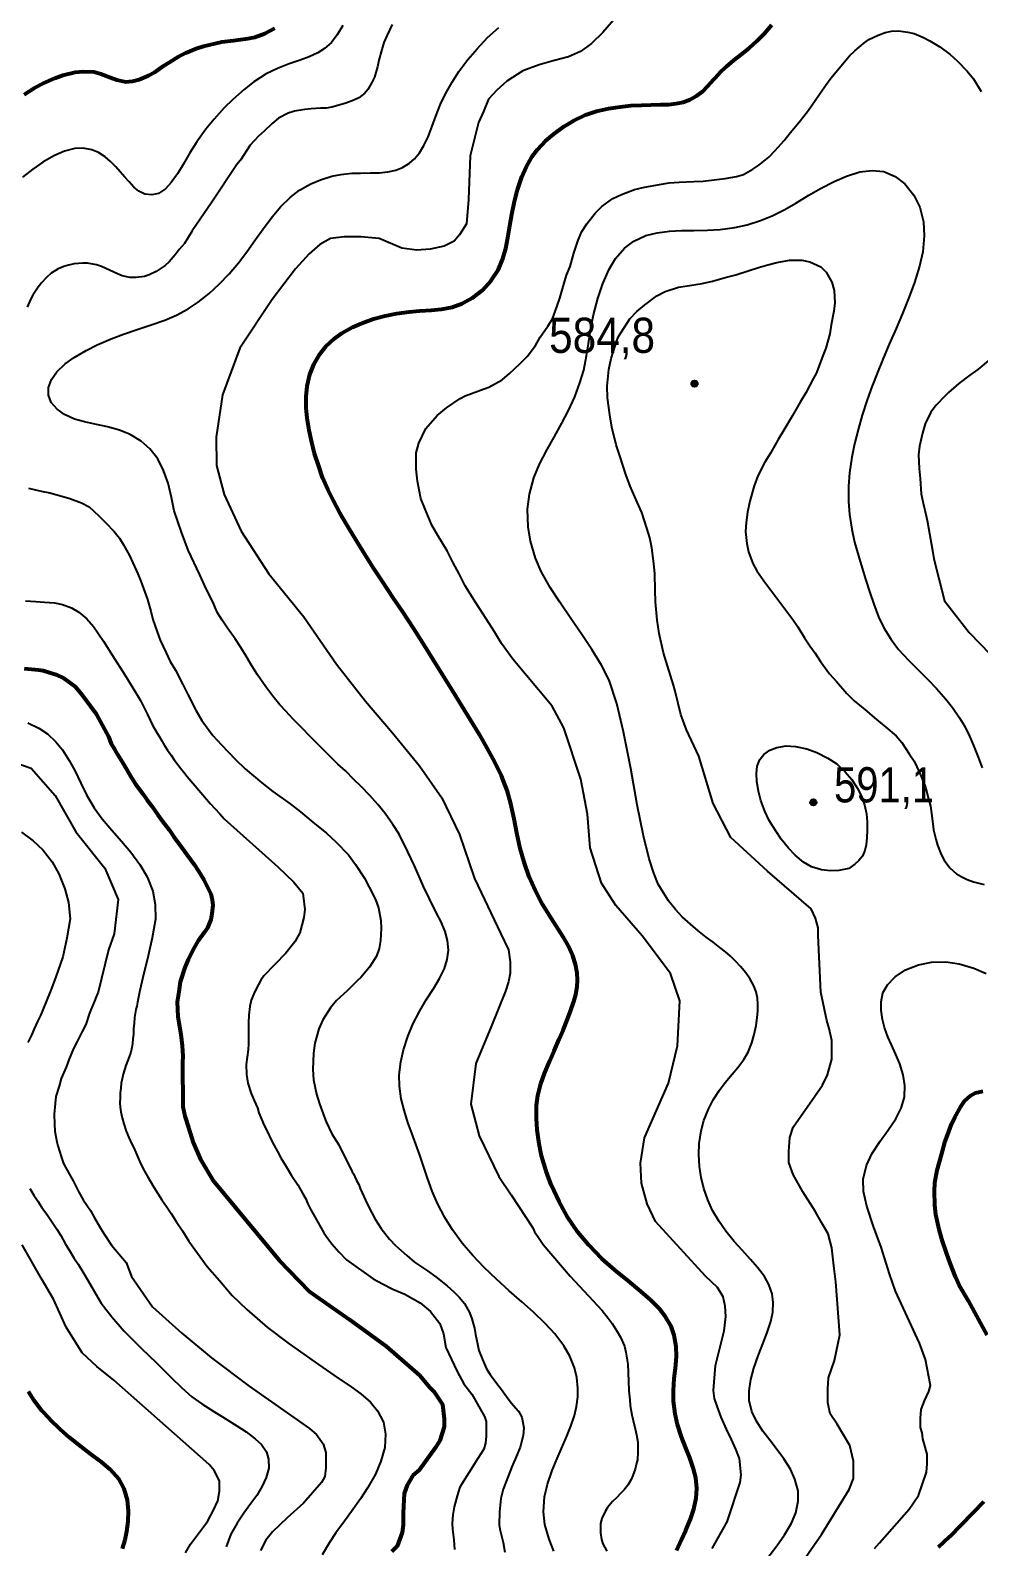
# Model space of a CAD drawing. Header units: metres. Extents: x 552626 to 559174, y 1843804 to 1852371.
# Drawn here: x 556583 to 557042, y 1846438 to 1847171 of the extents above; entities that cross this region are included whole.
import ezdxf

# ---------------------------------------------------------------- set-up
doc = ezdxf.new("R2010")
doc.units = ezdxf.units.M
doc.header["$LTSCALE"] = 6.8
for name, color, linetype, lineweight in [('1', 7, 'Continuous', 25), ('2', 7, 'Continuous', 53), ('5', 7, 'Continuous', 25)]:
    doc.layers.add(name, color=color, linetype=linetype, lineweight=lineweight)

msp = doc.modelspace()

# ---------------------------------------------------------------- hatches: boundary and pattern name
at = {"layer": '5'}
for points in [[(556905.7, 1847000.28, 1), (556902.7, 1847000.28, 1)], [(556963.13, 1846797.91, 1), (556960.13, 1846797.91, 1)]]:
    msp.add_hatch(color=256, dxfattribs=at).paths.add_polyline_path(points)

# ---------------------------------------------------------------- linework, layer by layer
at = {"layer": '1'}
for points in [[(556867.14, 1847178.28), (556859.83, 1847169.97), (556854.46, 1847164.58), (556849.09, 1847160.67), (556843.24, 1847158.22), (556835.92, 1847156.26), (556829.09, 1847154.31), (556821.28, 1847151.37), (556813.47, 1847146.48), (556808.59, 1847142.07), (556804.69, 1847137.67), (556802.25, 1847131.8), (556799.81, 1847126.42), (556795.86, 1847110.27), (556794.95, 1847089.23), (556793.97, 1847077.49), (556790.55, 1847072.11)], [(556758.09, 1847173.78), (556755.49, 1847168.35), (556754.06, 1847165.06), (556753.11, 1847161.72), (556751.71, 1847156.53), (556750.93, 1847153.41), (556749.51, 1847148.41), (556748.29, 1847145.8), (556746.3, 1847142.44), (556744.89, 1847140.67), (556741.92, 1847138.43), (556739.6, 1847137.21), (556735.69, 1847135.72), (556733.02, 1847134.94), (556728.97, 1847133.91), (556726.18, 1847133.4), (556723.53, 1847133.29), (556719.02, 1847132.96), (556715.81, 1847132.78), (556710.88, 1847131.93), (556707.86, 1847130.92), (556703.2, 1847128.49), (556700.17, 1847125.96), (556696.15, 1847122.18), (556693.47, 1847119.88), (556689.5, 1847115.54), (556684.8, 1847108.16), (556682.97, 1847106.17), (556682.97, 1847106.17), (556670.95, 1847087.88), (556661.5, 1847074.12), (556661.23, 1847073.74)], [(556734.19, 1847173.35), (556731.55, 1847168.81), (556728.77, 1847165.06), (556725.43, 1847162.18), (556722.21, 1847160.17), (556718.04, 1847158.23)], [(556769.61, 1846958.96), (556769.67, 1846966.75), (556770.93, 1846971.55), (556774.4, 1846978.5), (556779.84, 1846984.91), (556784.27, 1846988.55), (556790.96, 1846993.11), (556793.29, 1846994.33), (556802.59, 1846997.67), (556804.86, 1846998.6), (556811.2, 1847002.07), (556814.83, 1847005.15), (556819.98, 1847009.91), (556823.39, 1847013.34), (556827.33, 1847018.73), (556829.63, 1847022.7), (556833.38, 1847028.06), (556835.54, 1847031.63), (556837.73, 1847037.39), (556839.04, 1847041.62), (556840.34, 1847046.04), (556842.34, 1847052.63), (556844.04, 1847056.91), (556845.87, 1847063.29), (556847.99, 1847069.61), (556849.71, 1847073.69), (556852.13, 1847077.39), (556856.18, 1847082.69), (556859.34, 1847085.81), (556864.78, 1847089.66), (556868.92, 1847091.65), (556875.2, 1847093.99), (556880.01, 1847095.11), (556887.26, 1847096.5), (556892, 1847097.33), (556896.81, 1847097.6), (556903.9, 1847097.93), (556908.44, 1847098.07), (556915, 1847098.82), (556919.01, 1847099.38), (556924.51, 1847100.29), (556927.9, 1847101.35), (556932.46, 1847103.86), (556935.26, 1847105.89), (556940.04, 1847109.76), (556943.03, 1847112.67), (556947.58, 1847117.74), (556950.48, 1847121.4), (556954.55, 1847126.51), (556957.06, 1847129.46), (556959.28, 1847132.47), (556962.55, 1847137.02), (556964.56, 1847140.19), (556968.01, 1847144.95), (556970.14, 1847147.86), (556973.48, 1847151.85), (556975.72, 1847154.67), (556979.17, 1847158.57), (556981.64, 1847161.04), (556985.79, 1847164.55), (556988.52, 1847166.48), (556993.01, 1847168.7), (556996.3, 1847169.84), (556999.44, 1847170.58), (557002.75, 1847170.67)], [(556794.65, 1847156.85), (556799.14, 1847162.1), (556804.21, 1847167.52), (556809.57, 1847172.41)], [(557002.75, 1847170.67), (557007.27, 1847170.14), (557010.4, 1847169.36), (557014.89, 1847167.5), (557017.91, 1847165.95), (557022.71, 1847162.99), (557027.79, 1847159.29), (557031.09, 1847156.16), (557036.02, 1847151.22), (557039.01, 1847147.48), (557042.66, 1847141.34)], [(556718.04, 1847158.23), (556713.59, 1847156.6), (556708.37, 1847154.79), (556702.7, 1847152.54), (556697.23, 1847149.87), (556691.29, 1847146.11), (556686.49, 1847142.43), (556681.05, 1847137.61), (556676.87, 1847133.47), (556671.99, 1847128.04), (556668.07, 1847123.18), (556663.74, 1847117.08), (556660.37, 1847111.81), (556657.05, 1847106.13), (556654.4, 1847101.68), (556651.36, 1847097.39), (556648.57, 1847094.45), (556645.12, 1847092.19), (556641.92, 1847091.48), (556638.56, 1847091.79), (556635.7, 1847093.3), (556633.19, 1847095.26), (556630.91, 1847097.7), (556628.93, 1847100.03), (556626.67, 1847102.65), (556624.58, 1847105.02), (556621.94, 1847107.63), (556619.45, 1847109.78), (556616.14, 1847111.9), (556612.98, 1847113.28), (556608.79, 1847114.05), (556604.79, 1847113.91), (556599.69, 1847112.63), (556594.64, 1847110.34), (556589.21, 1847107.22), (556584.37, 1847103.88), (556579.51, 1847100.05)], [(556651.51, 1846945.17), (556649.85, 1846952.19), (556647.62, 1846958.34), (556644.84, 1846963.92), (556640.97, 1846968.76), (556636.75, 1846972.45), (556631.43, 1846975.69), (556626.34, 1846977.75), (556620.45, 1846979.45), (556615.18, 1846980.57), (556609.44, 1846981.81), (556604.6, 1846983.15), (556599.79, 1846985.36), (556596.2, 1846987.9), (556593.35, 1846991.21), (556592.04, 1846994.67), (556591.93, 1846998.36), (556593.48, 1847002.27), (556596.02, 1847005.89), (556600.07, 1847009.77), (556604.44, 1847012.95), (556610.13, 1847016.32), (556615.56, 1847019.01), (556622.21, 1847021.88), (556628.27, 1847024.12), (556635.4, 1847026.55), (556641.66, 1847028.61), (556648.3, 1847030.97), (556653.87, 1847033.33), (556659.49, 1847036.33), (556664.4, 1847039.58), (556669.58, 1847043.75), (556674.46, 1847048.27), (556679.3, 1847053.29), (556683.82, 1847058.69), (556687.84, 1847063.9), (556692.08, 1847069.84), (556695.8, 1847075.06), (556700.2, 1847080.95), (556704.19, 1847085.65), (556708.96, 1847090.37), (556713.38, 1847093.73), (556718.79, 1847096.81), (556723.42, 1847098.78), (556728.92, 1847100.46), (556733.3, 1847101.32), (556738.56, 1847101.91), (556742.82, 1847102.01), (556747.65, 1847102.06), (556751.82, 1847102.16), (556755.93, 1847102.52), (556759.78, 1847103.43), (556763.16, 1847104.72), (556766.41, 1847106.71), (556768.92, 1847108.89), (556771.37, 1847111.77), (556773.45, 1847115.31), (556775.43, 1847119.44), (556777.43, 1847124.61), (556779.26, 1847129.54), (556781.52, 1847135.29), (556783.79, 1847140.21), (556787.01, 1847145.98), (556790.33, 1847151.02), (556794.65, 1847156.85)], [(556832.94, 1846968.44), (556836.37, 1846974.44), (556840.14, 1846981.1), (556843.34, 1846987.24), (556846.43, 1846993.81), (556848.83, 1847000.62), (556850.65, 1847006.73), (556851.95, 1847013.73), (556852.89, 1847019.52), (556854.08, 1847026.98), (556855.42, 1847033.5), (556857.44, 1847041.4), (556859.66, 1847048.13), (556862.73, 1847055.17), (556865.99, 1847060.67), (556870.38, 1847065.73), (556874.91, 1847069.15), (556880.62, 1847071.76), (556886.08, 1847073.16), (556892.09, 1847073.92), (556897.94, 1847074.18), (556903.89, 1847074.23), (556910.47, 1847074.37), (556916.63, 1847074.73), (556923.62, 1847075.62), (556929.57, 1847076.93), (556936.11, 1847079.01), (556941.66, 1847081.32), (556947.83, 1847084.43), (556953.22, 1847087.47), (556959.44, 1847091.25), (556965.03, 1847094.5), (556971.64, 1847098), (556977.59, 1847100.48), (556984.09, 1847102.56), (556989.98, 1847103.21), (556995.73, 1847102.79), (557001.22, 1847100.42), (557005.89, 1847096.82), (557010.25, 1847091.34), (557013.05, 1847085.54), (557014.9, 1847078.36), (557015.25, 1847071.69), (557014.5, 1847063.91), (557012.97, 1847057.03), (557010.54, 1847049.11), (557008, 1847042.13), (557004.68, 1847034.09), (557001.6, 1847026.96), (556998.28, 1847019.39), (556995.34, 1847012.44), (556992.6, 1847005.7), (556989.94, 1846998.75), (556987.65, 1846992.37), (556985.26, 1846985.06), (556983.39, 1846978.63), (556981.51, 1846971.2), (556980.22, 1846964.68), (556979.1, 1846957.19), (556978.61, 1846950.65), (556978.55, 1846943.32), (556979.05, 1846936.98), (556980.17, 1846929.91), (556981.59, 1846923.69), (556983.4, 1846917.12)], [(556661.23, 1847073.74), (556657.66, 1847067.96), (556655.15, 1847065.01), (556653.15, 1847062.51), (556650.31, 1847059.14), (556648.42, 1847057.41), (556644.02, 1847054.44), (556640.69, 1847052.82), (556638.32, 1847051.98), (556634.39, 1847051.53), (556631.35, 1847051.56), (556627.55, 1847052.36), (556625.37, 1847053.25), (556621.55, 1847055.09), (556617.65, 1847056.83), (556615.19, 1847057.59), (556610.92, 1847058.43), (556608.54, 1847058.44), (556604.4, 1847058.16), (556601.72, 1847057.57), (556599.43, 1847056.83), (556596.7, 1847055.76), (556593.26, 1847053.56), (556591.2, 1847051.62), (556588.4, 1847048.74), (556586.76, 1847046.46), (556584.5, 1847042.98), (556583.32, 1847040.85), (556581.75, 1847037.16)], [(556790.55, 1847072.11), (556788.11, 1847069.17), (556783.23, 1847066.72), (556776.4, 1847065.26), (556770.06, 1847064.77), (556762.74, 1847065.74), (556751.8, 1847070.37), (556742.99, 1847071.11), (556734.91, 1847071.11), (556728.31, 1847070.37), (556723.17, 1847067.43), (556718.03, 1847063.01), (556711.42, 1847055.65), (556700.1, 1847040.9), (556684.44, 1847017.34), (556676.09, 1846994.83), (556672.96, 1846974.41), (556673.25, 1846960.69), (556676.92, 1846946.7), (556685.07, 1846928.89), (556698.52, 1846908.27), (556715.45, 1846887.6), (556731.21, 1846864.72), (556745.15, 1846846.85), (556758.2, 1846831.54), (556771.24, 1846815.62), (556782.07, 1846800.09), (556790.55, 1846782.32), (556797.81, 1846761.19), (556810.61, 1846734.46), (556814.24, 1846726.73), (556815.15, 1846720.82), (556815.15, 1846715.37), (556814.24, 1846711.28), (556812.88, 1846706.73), (556806.08, 1846689.94), (556798.51, 1846671.74), (556796.03, 1846652.16), (556800.08, 1846636.74), (556809.61, 1846617.22), (556815.56, 1846608.35), (556826, 1846592.36), (556826.9, 1846590.48), (556828.43, 1846588.11), (556831.09, 1846584.35), (556844.15, 1846568.98), (556859.59, 1846552.4), (556862.43, 1846548.68), (556864.36, 1846546.16), (556866.85, 1846542.2), (556868.43, 1846539.45), (556870.3, 1846535.13), (556870.94, 1846532.27), (556871.96, 1846526.41), (556872.33, 1846518.19), (556872.43, 1846513.55), (556872.89, 1846509.15), (556873.14, 1846506.42), (556873.97, 1846502.06), (556874.51, 1846499.28), (556875.58, 1846495.24), (556876.14, 1846492.27), (556876.78, 1846488.74), (556876.87, 1846486.47), (556876.88, 1846484.1)], [(556919.63, 1847051.7), (556924.15, 1847052.88), (556930.56, 1847054.94), (556935.05, 1847056.31), (556939.65, 1847057.6), (556944.06, 1847058.86), (556950.12, 1847059.84), (556956, 1847059.94), (556959.89, 1847059.06), (556965.3, 1847056.64), (556967.76, 1847054.17), (556970.51, 1847049.26), (556971.63, 1847045.31), (556971.94, 1847039.27), (556971.45, 1847035.22), (556970.31, 1847028.64), (556969.57, 1847024.28), (556967.61, 1847017.32), (556966.75, 1847014.94), (556962.92, 1847005.2), (556961.77, 1847002.88), (556958.02, 1846995.81), (556955.3, 1846991.32), (556951.33, 1846984.6), (556947.37, 1846977.69), (556944.66, 1846973.2), (556940.95, 1846966.61), (556938.21, 1846962.31), (556934.8, 1846955.65), (556932.98, 1846950.79), (556930.88, 1846943.43), (556929.88, 1846938.1), (556929.21, 1846933.18), (556928.76, 1846928.76), (556929.43, 1846922.95), (556930.36, 1846918.97), (556932.33, 1846913.31), (556934.26, 1846909.74), (556937.76, 1846904.92), (556951.75, 1846886.3), (556954.06, 1846882.76), (556957.33, 1846877.44), (556959.86, 1846873.55), (556962.45, 1846869.96), (556965.09, 1846865.99), (556969.38, 1846860.02), (556972.75, 1846856.33), (556977.87, 1846850.55), (556981.4, 1846847.06), (556987.4, 1846841.96), (556991.18, 1846838.78), (556996.63, 1846834.28), (557001.58, 1846830.01), (557004.4, 1846826.91), (557007.98, 1846821.34), (557010.29, 1846817.81), (557012.99, 1846812.42), (557015.81, 1846805.24), (557017.31, 1846799.62), (557018.19, 1846796.02), (557018.68, 1846792.57), (557019.34, 1846787.61), (557019.69, 1846784.61), (557020.76, 1846780.18), (557021.67, 1846777.24)], [(556968.82, 1846589.44), (556965.64, 1846594.89), (556962.47, 1846600.35), (556956.49, 1846609.73), (556951.93, 1846618.05), (556949.86, 1846623.87), (556949.86, 1846629.27), (556950.27, 1846635.93), (556951.93, 1846640.91), (556962.3, 1846655.88), (556966.03, 1846661.29), (556968.51, 1846666.28), (556970.59, 1846673.76), (556970.59, 1846677.92), (556970.59, 1846682.91), (556969.34, 1846688.73), (556968.1, 1846692.47), (556965.2, 1846706.19), (556963.95, 1846733.63), (556963.95, 1846737.37), (556962.71, 1846741.94), (556960.64, 1846746.52), (556939.46, 1846764.7), (556921.72, 1846780.99), (556913.19, 1846797.39), (556906.21, 1846820.26), (556900.33, 1846832.94), (556897.58, 1846840.41), (556894.87, 1846851.59), (556894.05, 1846854.63), (556891.08, 1846863.97), (556889.23, 1846870.22), (556887.12, 1846879.56), (556886.09, 1846886), (556885.27, 1846894.83), (556885.19, 1846900.51), (556885.06, 1846908.28), (556884.48, 1846913.34), (556883.63, 1846920.84), (556882.59, 1846925.75), (556881.2, 1846930.44), (556878.72, 1846938.03), (556876.53, 1846943), (556873.17, 1846950.78), (556870.93, 1846956.32), (556868.23, 1846964.93), (556866.34, 1846970.7), (556864.31, 1846979.29), (556863.35, 1846985.16), (556862.12, 1846993.47), (556861.95, 1846999.05), (556862.74, 1847007.12), (556863.85, 1847012.37), (556866.42, 1847020.55), (556867.48, 1847022.95), (556872.95, 1847031.55), (556876.25, 1847035.06), (556879.97, 1847038.23), (556886.02, 1847042.63), (556890.05, 1847044.7), (556896.54, 1847046.87), (556900.75, 1847047.45), (556907.83, 1847048.64), (556912.82, 1847049.78), (556919.63, 1847051.7)], [(557046.15, 1847011.3), (557041.04, 1847007.02), (557037.25, 1847004.4), (557031.94, 1847000.28), (557026.93, 1846995.91), (557025.39, 1846994.4), (557020.97, 1846989.91), (557018.42, 1846986.49), (557015.65, 1846980.85), (557014.45, 1846976.35), (557012.89, 1846970.09), (557012.43, 1846965.86), (557012.8, 1846959.26), (557013.17, 1846954.37), (557013.74, 1846946.93), (557014.63, 1846942.48), (557016.08, 1846936.38), (557016.82, 1846933.24), (557019.19, 1846919.66), (557019.83, 1846915.54), (557025, 1846895.34), (557037, 1846879.99), (557047.07, 1846869.5)], [(556912.91, 1846600.79), (556910.7, 1846605.8), (556908.75, 1846611.36), (556907.48, 1846616.65), (556906.59, 1846622.01), (556906.23, 1846627.78), (556906.4, 1846633.14), (556907.34, 1846639.16), (556908.75, 1846644.19), (556910.98, 1846649.66), (556913.26, 1846654.11), (556916.24, 1846658.82), (556919.01, 1846662.6), (556922.35, 1846666.57), (556925.18, 1846669.85), (556928.06, 1846673.66), (556930.1, 1846677.22), (556931.88, 1846681.69), (556933.01, 1846685.79), (556933.95, 1846690.18), (556934.51, 1846693.86), (556934.87, 1846697.26), (556934.87, 1846700.44), (556934.62, 1846703.3), (556934, 1846706.38), (556932.91, 1846709.31), (556931.16, 1846712.53), (556929.02, 1846715.6), (556926.4, 1846718.64), (556924.02, 1846721.19), (556921.53, 1846723.53), (556919.15, 1846725.64), (556916.42, 1846727.81), (556913.16, 1846730.32), (556909.81, 1846732.84), (556905.84, 1846735.95), (556902.24, 1846739), (556898.29, 1846742.69), (556895.04, 1846746.23), (556891.67, 1846750.4), (556889.14, 1846754.2), (556886.68, 1846758.38), (556884.56, 1846763.71), (556882.21, 1846770.59), (556879.59, 1846781.76), (556876.56, 1846796.8), (556873.36, 1846814.29), (556869.94, 1846832.02), (556866.7, 1846845.66), (556862.92, 1846856.94), (556859.21, 1846864.17), (556854.57, 1846871.72), (556849.75, 1846878.96), (556844.4, 1846886.73), (556839.04, 1846894.68), (556834.47, 1846901.75), (556830.16, 1846909.55), (556827.33, 1846915.96), (556824.86, 1846924.07), (556823.75, 1846931.11), (556823.49, 1846939.57), (556824.41, 1846946.8), (556826.56, 1846954.69), (556829.32, 1846961.27), (556832.94, 1846968.44)], [(556912.81, 1846437.33), (556919.93, 1846450.32), (556926.27, 1846469.21), (556926.69, 1846472.95), (556925.86, 1846480.85), (556924.2, 1846485.42), (556922.13, 1846490), (556919.64, 1846494.98), (556917.15, 1846500.81), (556915.08, 1846506.21), (556913.83, 1846509.95), (556913.42, 1846513.69), (556914.42, 1846525.79), (556918.5, 1846542.61), (556919.4, 1846549.43), (556918.95, 1846554.43), (556918.04, 1846558.98), (556915.32, 1846563.52), (556909.43, 1846568.98), (556885.4, 1846595.35), (556881.32, 1846603.99), (556878.6, 1846613.99), (556878.15, 1846623.53), (556879.96, 1846635.81), (556891.56, 1846662.29), (556896.04, 1846680.23), (556897.13, 1846702.05), (556892.67, 1846715.22), (556878.85, 1846733.46), (556866.11, 1846748.06), (556859.3, 1846758.91), (556853.82, 1846775.91), (556852.56, 1846792.29), (556849.26, 1846809.17), (556841.04, 1846834.01), (556835.36, 1846844.44), (556816.39, 1846867.1), (556810.97, 1846874.65), (556807.47, 1846880.32), (556802.13, 1846888.82), (556798.55, 1846894.4), (556793.34, 1846902.63), (556790.51, 1846908.28), (556787.51, 1846913.73), (556784.68, 1846919.39), (556780.22, 1846926.85), (556777.27, 1846931.93), (556774.01, 1846939.62), (556771.99, 1846944.8), (556770.28, 1846953.15), (556769.61, 1846958.96)], [(556582.27, 1846949.72), (556588.5, 1846948.35), (556592.69, 1846947.41), (556598.46, 1846945.88), (556602.3, 1846944.71), (556607.95, 1846942.6), (556611.58, 1846940.74), (556616.34, 1846936.45), (556619.45, 1846933.29), (556623.75, 1846928.85), (556626.31, 1846925.63), (556628.29, 1846922.35), (556631.16, 1846917.17), (556632.8, 1846913.66)], [(556779.93, 1846604.13), (556777.36, 1846610.12), (556775.16, 1846616.34), (556773.29, 1846622.07), (556771.52, 1846627.47), (556769.59, 1846632.8), (556767.62, 1846638.01), (556765.66, 1846643.31), (556763.82, 1846649.12), (556762.46, 1846654.6), (556761.58, 1846660.85), (556761.51, 1846666.34), (556762.24, 1846672.6), (556763.53, 1846678.27), (556765.7, 1846684.86), (556768.08, 1846690.74), (556771.43, 1846697.2), (556774.58, 1846702.54), (556778.21, 1846708.19), (556780.94, 1846712.82), (556783.35, 1846717.63), (556784.64, 1846722.04), (556785.24, 1846726.46), (556784.79, 1846731.17), (556783.62, 1846735.6), (556781.59, 1846740.47), (556779.46, 1846744.4), (556776.14, 1846751.26), (556773.22, 1846757.28), (556768.9, 1846767.25), (556765.73, 1846773.95), (556761.49, 1846782.56), (556758.46, 1846787.18), (556754.78, 1846792.5), (556751.12, 1846796.9), (556747.25, 1846801.24), (556743.15, 1846805.62), (556739.6, 1846808.99), (556735.53, 1846813.14), (556731.88, 1846816.43), (556727.72, 1846820.51), (556723.22, 1846824.93), (556718.71, 1846829.44), (556714.18, 1846834.21), (556710.28, 1846838.14), (556706.73, 1846841.92), (556703.77, 1846845.01), (556700.36, 1846849.24), (556697.02, 1846853.74), (556693.03, 1846859.58), (556690.27, 1846863.97), (556687.59, 1846868.53), (556684.93, 1846872.69), (556682.19, 1846876.94), (556678.49, 1846882.07), (556675.94, 1846885.92), (556673.63, 1846889.52), (556672.47, 1846892.07), (556671.58, 1846894.43), (556668.22, 1846901.14), (556665.12, 1846907.91), (556659.46, 1846919.85), (556656.28, 1846928.44), (556652.76, 1846938.78), (556651.51, 1846945.17)], [(556632.8, 1846913.66), (556635.21, 1846908.34), (556636.66, 1846904.8), (556638.59, 1846899.52), (556639.86, 1846895.96), (556641.46, 1846890.26), (556642.39, 1846886.29), (556644.59, 1846880.28), (556646, 1846876.26), (556648.79, 1846870.13), (556650.78, 1846865.99), (556653.44, 1846861.83), (556656.98, 1846854.93), (556659.35, 1846849.98), (556663.14, 1846842.54), (556666.1, 1846837.47), (556671.39, 1846830.2), (556675.61, 1846825.65), (556682.19, 1846818.72), (556687.08, 1846814.16), (556695.08, 1846807.29), (556700.49, 1846803.16), (556708.75, 1846797.28), (556713.76, 1846793.3), (556718.9, 1846789.04), (556726.33, 1846782.97), (556730.88, 1846778.84), (556736.92, 1846772.51), (556740.29, 1846767.96), (556744.66, 1846761.25), (556747.05, 1846756.96), (556750.11, 1846750.96), (556751.52, 1846746.94), (556752.6, 1846740.8), (556752.76, 1846736.93), (556752.38, 1846731.1), (556751.77, 1846727.33), (556750.58, 1846723.68), (556747.12, 1846718.25), (556742.95, 1846713.22), (556741.31, 1846711.8), (556736.37, 1846706.87), (556731.22, 1846702.11), (556728.3, 1846698.64), (556724.59, 1846692.9), (556722.62, 1846688.5), (556720.75, 1846681.64), (556720.08, 1846676.73), (556719.75, 1846668.81), (556720.04, 1846663.82), (556721.58, 1846656.97), (556722.97, 1846652.29), (556725.35, 1846645.64), (556726.25, 1846643.56), (556728.91, 1846637.69), (556732.26, 1846632.48), (556738.73, 1846619.35), (556739.32, 1846618.38), (556740.87, 1846615.15), (556741.96, 1846613.29), (556742.59, 1846611.27), (556743.52, 1846609.2), (556745.19, 1846605.7), (556746.25, 1846603.36), (556748.34, 1846599.53)], [(556983.4, 1846917.12), (556985.22, 1846911.07), (556987.04, 1846905.25), (556988.94, 1846899.25), (556990.79, 1846893.75), (556993.19, 1846887.59), (556995.66, 1846882.3), (556999.18, 1846876.55), (557002.83, 1846871.78), (557007.57, 1846866.59), (557011.99, 1846862.23), (557016.99, 1846857.26), (557021.19, 1846852.9), (557025.58, 1846847.85), (557028.89, 1846843.69), (557032.27, 1846838.82), (557034.61, 1846834.88), (557037.14, 1846829.84), (557039.05, 1846825.39), (557041.23, 1846819.77), (557043.14, 1846814.56)], [(556580.85, 1846895.33), (556585.85, 1846894.94), (556590.13, 1846894.71), (556594.83, 1846894.27), (556598.76, 1846893.54), (556603.12, 1846891.99), (556606.68, 1846889.9), (556610.54, 1846886.64), (556613.69, 1846882.89), (556618.66, 1846875.74), (556622.99, 1846868.96), (556628.89, 1846859.62), (556632.74, 1846853.26), (556636.39, 1846847.07), (556638.18, 1846843.62), (556639.77, 1846840.41), (556641.13, 1846837.65), (556642.32, 1846835.28), (556643.37, 1846833.35), (556644.51, 1846831.35), (556645.58, 1846829.62), (556646.74, 1846827.64), (556648.12, 1846825.46), (556649.55, 1846823.18), (556651.25, 1846820.71), (556652.71, 1846818.55), (556654.45, 1846816.27), (556655.8, 1846814.48), (556657.4, 1846812.48)], [(556582.07, 1846836.4), (556587.33, 1846833.8), (556591.45, 1846830.96), (556595.61, 1846827.19), (556598.82, 1846823.31), (556602.04, 1846818.23), (556604.67, 1846813.25), (556607.6, 1846807.15), (556610.41, 1846801.64), (556614.08, 1846795.36), (556617.95, 1846790.02), (556622.57, 1846784.42), (556627.25, 1846779.22), (556631.84, 1846773.87), (556636.2, 1846767.83), (556639.65, 1846761.95), (556642.38, 1846754.96), (556643.6, 1846748.64), (556643.71, 1846741.52), (556642.12, 1846732.5), (556640.16, 1846723.75), (556637.66, 1846713.35), (556636.18, 1846706.94), (556635.07, 1846701.34), (556634.64, 1846699.43), (556634.26, 1846697.8), (556633.89, 1846695.88), (556633.54, 1846693.92), (556633.47, 1846691.1), (556633.13, 1846688.62), (556633.09, 1846685.84), (556632.71, 1846683.69), (556632.62, 1846681.45), (556632.22, 1846679.42), (556631.79, 1846677.25), (556630.97, 1846675.04), (556630.25, 1846672.94), (556629.43, 1846670.77), (556628.8, 1846668.73), (556628.12, 1846666.65), (556627.66, 1846664.39), (556627.13, 1846662.19), (556626.94, 1846659.76), (556626.62, 1846657.49), (556626.57, 1846655.12), (556626.49, 1846652.8), (556626.66, 1846650.57), (556627.01, 1846648.31), (556627.53, 1846645.56)], [(556567.17, 1846820.07), (556583.67, 1846814.44), (556595.21, 1846801.32), (556605.17, 1846783.65), (556619.16, 1846766.13), (556625.68, 1846750.98), (556623.71, 1846734.37), (556621, 1846726.64), (556616.05, 1846706.23), (556614.97, 1846704.01), (556614.16, 1846701.91), (556612.46, 1846697.62), (556611.88, 1846696.03), (556610.01, 1846690.66), (556608.31, 1846687.22), (556605.81, 1846682.36), (556604.11, 1846678.92), (556601.86, 1846673.52), (556600.56, 1846669.93)], [(556657.4, 1846812.48), (556659.08, 1846810.44), (556660.83, 1846808.3), (556662.81, 1846805.95), (556664.64, 1846803.79), (556666.52, 1846801.59), (556668.29, 1846799.53), (556670.32, 1846797.25), (556672.42, 1846794.89), (556674.76, 1846792.35), (556676.91, 1846790.02), (556702.77, 1846766.71), (556710.58, 1846759.37), (556714.97, 1846753.98), (556715.46, 1846750.07), (556715.95, 1846746.16), (556715.46, 1846742.24), (556713.51, 1846734.9), (556711.07, 1846730.5), (556706.67, 1846725.11), (556696.01, 1846714.17), (556694.69, 1846712.08), (556693.46, 1846709.9), (556692.21, 1846707.57), (556691.16, 1846705.34), (556690.02, 1846702.27), (556689.28, 1846699.23), (556688.8, 1846695.16), (556688.64, 1846691.46), (556688.7, 1846687.48), (556688.59, 1846684.24), (556688.63, 1846681.21), (556688.42, 1846678.29), (556688.04, 1846674.85), (556687.56, 1846671.27), (556687.66, 1846666.38), (556688.29, 1846662.25), (556689.96, 1846657.29), (556691.41, 1846653.93), (556692.95, 1846650.34), (556693.71, 1846647.86), (556694.93, 1846644.79), (556696.22, 1846641.75), (556697.93, 1846638.36), (556699.43, 1846635.24), (556700.92, 1846632.37), (556702.61, 1846629.22), (556704.28, 1846626.23), (556706.93, 1846622), (556709.5, 1846617.64), (556712.45, 1846613.06), (556714.68, 1846609.06), (556716.35, 1846606.31), (556717.21, 1846604.32), (556717.7, 1846603.32), (556718.81, 1846601.05), (556720.08, 1846598.71), (556722.12, 1846595.12), (556723.57, 1846592.47), (556725.03, 1846589.85), (556726.97, 1846587.22), (556728.96, 1846584.58), (556732.28, 1846580.69), (556736.05, 1846576.87), (556748.83, 1846567.74)], [(556578.95, 1846783.46), (556584.67, 1846779.35), (556589.22, 1846774.93), (556593.73, 1846769.18), (556597.05, 1846763.36), (556599.94, 1846756.19), (556601.61, 1846749.46), (556602.46, 1846741.68), (556600.93, 1846732.23), (556598.98, 1846723.22), (556595.36, 1846713.12), (556593.19, 1846707.13), (556590.67, 1846701.17), (556589.55, 1846698.53), (556588.06, 1846694.95), (556586.75, 1846692.04), (556585.11, 1846688.46), (556583.75, 1846685.49), (556582.04, 1846681.86)], [(557021.67, 1846777.24), (557023.33, 1846772.69), (557024.88, 1846769.92), (557027.66, 1846766.35), (557030.76, 1846763.38), (557033.09, 1846762.03), (557035.91, 1846760.65), (557038.98, 1846759.57), (557044.25, 1846758.28)], [(557014.58, 1846490.41), (557014.16, 1846493.32), (557013.33, 1846495.82), (557013.33, 1846500.39), (557013.75, 1846504.55), (557015.41, 1846508.7), (557017.48, 1846513.28), (557018.31, 1846516.19), (557015.82, 1846528.66), (557012.92, 1846536.56), (557001.38, 1846561.7), (556998.46, 1846570.12), (556994.37, 1846583.06), (556990.66, 1846592.95), (556987.42, 1846602.84), (556985.86, 1846609.85), (556985.78, 1846615.82), (556987.29, 1846622.51), (556989.88, 1846628.09), (556993.85, 1846634.22), (556997.67, 1846639.39), (557001.54, 1846644.94), (557004.07, 1846650.2), (557005.65, 1846655.54), (557005.76, 1846661.19), (557005.02, 1846666.26), (557003.37, 1846671.66), (557001.5, 1846676.05), (556999.32, 1846680.7), (556997.57, 1846684.65), (556995.99, 1846689.06), (556995, 1846693.02), (556994.39, 1846697.54), (556994.39, 1846701.52), (556995.27, 1846705.84), (556997.48, 1846709.77), (557001.24, 1846713.68), (557006.24, 1846716.97), (557012.45, 1846719.39), (557018.71, 1846720.76), (557025.73, 1846720.8), (557032.05, 1846719.92), (557039.13, 1846717.87), (557045.1, 1846715.2)], [(556600.56, 1846669.93), (556598.13, 1846664.51), (556597.11, 1846660.86), (556595.6, 1846655.73), (556595.21, 1846652.44), (556594.75, 1846647.33), (556594.93, 1846642.4), (556595.13, 1846638.99), (556596.01, 1846633.84), (556596.52, 1846631.9), (556598.06, 1846626.73), (556599.31, 1846623.35), (556602.06, 1846618.42), (556603.98, 1846615.01), (556606.7, 1846609.6), (556608.74, 1846605.92), (556612.29, 1846600.7), (556614.23, 1846597.11), (556617.18, 1846592.2), (556619.05, 1846589.17), (556622.42, 1846583.93), (556629.5, 1846575.51), (556632.14, 1846568.77), (556642.25, 1846554.11), (556656.51, 1846541.47), (556670.73, 1846529.48), (556688.98, 1846515.84), (556718.14, 1846495.41), (556721.45, 1846492.5), (556724.77, 1846487.93), (556726.01, 1846483.77), (556726.01, 1846480.45), (556726.01, 1846476.29), (556725.6, 1846472.13), (556723.94, 1846469.22), (556715.24, 1846459.24), (556707.36, 1846452.17), (556700.31, 1846445.52), (556696.99, 1846441.37), (556694.51, 1846436.38)], [(556627.53, 1846645.56), (556628.36, 1846642.54), (556629.48, 1846639), (556630.76, 1846635.91), (556632.07, 1846633.12), (556633.18, 1846630.94), (556634.22, 1846628.79), (556635.13, 1846626.53), (556636.14, 1846624.21), (556637.21, 1846621.88), (556638.35, 1846619.72), (556639.64, 1846617.46), (556641.28, 1846614.76), (556642.98, 1846612.01), (556646.78, 1846605.87), (556649, 1846602.57), (556651.22, 1846599.24), (556653.78, 1846595.44), (556656.73, 1846590.87), (556659.86, 1846585.92), (556664.06, 1846580.15), (556668.68, 1846573.69), (556674.61, 1846566.95), (556680.73, 1846559.66), (556687.87, 1846552.84), (556697.89, 1846544.23), (556708.27, 1846536.28), (556720.9, 1846527.38), (556729.85, 1846521.08), (556738.28, 1846515.54), (556742.93, 1846512.07), (556747.58, 1846508.03), (556751.05, 1846503.84), (556753.87, 1846498.38), (556754.84, 1846492.65), (556754.61, 1846486.24), (556752.66, 1846479.57), (556749.99, 1846473.35), (556746.3, 1846466.82), (556742.74, 1846461.37), (556738.51, 1846455.32), (556734.98, 1846450.53), (556730.85, 1846444.93), (556727.74, 1846440.34), (556724.29, 1846434.36)], [(556582.99, 1846611.29), (556584.99, 1846608.07), (556586.82, 1846605.24), (556588.77, 1846602.22), (556591.51, 1846598.51), (556593.48, 1846595.59), (556596.1, 1846591.66), (556597.9, 1846588.57), (556600.29, 1846584.49), (556602.14, 1846581.34), (556604.25, 1846577.8), (556606.3, 1846574.71), (556608.56, 1846571.06), (556611.25, 1846566.68), (556614.14, 1846561.66), (556617.47, 1846555.91), (556622.6, 1846549.27), (556628.53, 1846542.35), (556636.92, 1846534.11)], [(556836.2, 1846436.04), (556833.91, 1846441.95), (556831.93, 1846448.92), (556831.21, 1846455.13), (556831.66, 1846462.32), (556833.13, 1846468.55), (556835.33, 1846475.11), (556837.75, 1846480.83), (556842.48, 1846491.66), (556844.38, 1846496.46), (556846.13, 1846501.63), (556847.22, 1846505.93), (556847.83, 1846510.69), (556847.88, 1846514.9), (556847.25, 1846519.95), (556846.14, 1846524.67), (556843.89, 1846530.32), (556841.06, 1846535.36), (556836.7, 1846541.15), (556832.01, 1846546.15), (556826.41, 1846551.51), (556820.75, 1846556.53), (556814.66, 1846561.94), (556808.5, 1846567.49), (556802.57, 1846573.17), (556796.86, 1846579.15), (556791.91, 1846584.91), (556787.3, 1846591.31), (556783.46, 1846597.3), (556779.93, 1846604.13)], [(556748.34, 1846599.53), (556749.95, 1846596.6), (556752.8, 1846592.01), (556756.77, 1846586.89), (556759.63, 1846583.82), (556765.1, 1846578.9), (556768.92, 1846575.76), (556775.14, 1846571.59), (556779.23, 1846568.59), (556784.71, 1846564.33), (556787.84, 1846561.39), (556790.65, 1846558.7), (556793, 1846555.85), (556795.46, 1846551.4), (556796.61, 1846548.31), (556797.84, 1846543.81), (556798.4, 1846540.83), (556799.26, 1846536.28), (556800.03, 1846533.14), (556801.72, 1846528.79), (556803.72, 1846524.19), (556805.49, 1846521.46), (556808.59, 1846517.19), (556810.97, 1846514.16), (556813.29, 1846510.83), (556815.66, 1846507.8), (556819.12, 1846503.76), (556820.72, 1846500.82), (556821.65, 1846495.71), (556821.35, 1846492.06), (556819.97, 1846486.37), (556818.51, 1846482.76), (556815.93, 1846476.82), (556814.36, 1846472.63), (556811.76, 1846466.03), (556810.62, 1846461.51), (556809.89, 1846455.14), (556809.84, 1846448.76), (556810.09, 1846446.7), (556811.66, 1846440.24), (556812.52, 1846435.69)], [(556935.44, 1846427.52), (556944.06, 1846438.68), (556947.74, 1846443.92), (556951.06, 1846449.56), (556953.17, 1846454.56), (556954.34, 1846460.26), (556954.22, 1846465.22), (556952.73, 1846470.85), (556950.51, 1846475.67), (556947.35, 1846480.77), (556944.16, 1846485.09), (556940.52, 1846489.74), (556937.21, 1846494.03), (556934.09, 1846498.99), (556931.92, 1846503.58), (556930.64, 1846508.88), (556930.54, 1846513.57), (556931.34, 1846519.13), (556932.93, 1846524.53), (556934.95, 1846530.42), (556937.26, 1846536.3), (556939.29, 1846541.76), (556941.04, 1846547.09), (556941.98, 1846551.63), (556942.25, 1846556.31), (556941.71, 1846560.47), (556940.15, 1846564.9), (556937.98, 1846568.8), (556934.71, 1846573.14), (556931.33, 1846577.01), (556927.15, 1846581.58), (556923.43, 1846585.8), (556919.32, 1846590.76), (556916.09, 1846595.33), (556912.91, 1846600.79)], [(556955.51, 1846429.88), (556965.55, 1846444.2), (556978.92, 1846465.88), (556981, 1846471.29), (556981, 1846476.28), (556981, 1846479.6), (556979.34, 1846487.09), (556973.12, 1846497.48), (556969.8, 1846502.47), (556968.56, 1846507.87), (556968.56, 1846514.52), (556968.97, 1846519.93), (556971.91, 1846528.23), (556974.48, 1846540.69), (556972.44, 1846566.25), (556971.54, 1846573.98), (556970.63, 1846582.62), (556968.82, 1846589.44)], [(556658.29, 1846435.32), (556660.56, 1846439.41), (556668.8, 1846450.51), (556671.71, 1846455.92), (556673.78, 1846460.49), (556674.61, 1846465.06), (556674.61, 1846470.05), (556672.12, 1846475.04), (556669.63, 1846477.95), (556623.61, 1846518.7), (556615.32, 1846525.35), (556608.28, 1846532), (556600.54, 1846544.31), (556594.49, 1846557.85), (556588.42, 1846568.04), (556579.27, 1846584.14)], [(556748.83, 1846567.74), (556753.39, 1846565.25), (556758.37, 1846562.76), (556764.17, 1846560.26), (556771.63, 1846556.1), (556776.61, 1846551.95), (556781.17, 1846546.13), (556782.83, 1846541.14), (556784.07, 1846534.48), (556789.46, 1846522.84), (556792.78, 1846517.02), (556796.51, 1846512.03), (556802.73, 1846501.22), (556803.56, 1846498.73), (556803.56, 1846495.4), (556803.56, 1846491.66), (556803.14, 1846488.34), (556802.31, 1846485.43), (556799.41, 1846480.85), (556790.82, 1846467.05), (556789.55, 1846462.88), (556787.98, 1846457.51), (556787.47, 1846453.64), (556787.06, 1846449.4), (556787.2, 1846446.72), (556787.9, 1846441.62), (556788.27, 1846436.86)], [(556636.92, 1846534.11), (556643.98, 1846527.2), (556651.28, 1846520), (556656.24, 1846515.17), (556661.34, 1846510.62), (556666.09, 1846507.29), (556671.87, 1846503.64), (556677.38, 1846500.28), (556683.07, 1846496.73), (556687.56, 1846493.75), (556691.89, 1846490.46), (556694.94, 1846487.65), (556697.39, 1846484.14), (556698.36, 1846480.51), (556698.41, 1846476.2), (556697.16, 1846471.72), (556695.33, 1846467.49), (556692.62, 1846463.06), (556689.8, 1846459.18), (556686.43, 1846454.48), (556683.24, 1846449.7), (556680.19, 1846444.28), (556677.84, 1846438.23)], [(556991.23, 1846437.33), (556993.53, 1846440.14), (557007.94, 1846456.32), (557012.5, 1846462.97), (557016.23, 1846474.2), (557016.65, 1846478.35), (557016.65, 1846482.93), (557014.58, 1846490.41)], [(556876.88, 1846484.1), (556876.6, 1846480.27), (556875.95, 1846477.91), (556875.46, 1846475.75), (556874.42, 1846472.68), (556873.53, 1846470.67), (556871.96, 1846468), (556870.16, 1846465.69), (556868.65, 1846464.17), (556866.28, 1846461.79), (556864.6, 1846460.05), (556862.21, 1846457.19), (556861.03, 1846455.24), (556859.45, 1846451.91), (556858.79, 1846449.55), (556858.8, 1846444.99), (556859.19, 1846441.81), (556859.85, 1846439.61), (556861.81, 1846436.06)]]:
    msp.add_lwpolyline(points, dxfattribs=at)
msp.add_lwpolyline([(556973.91, 1846764.98), (556969.86, 1846764.88), (556965.57, 1846765.33), (556960.8, 1846766.85), (556956.91, 1846769.06), (556952.8, 1846772.35), (556949.56, 1846775.81), (556946.05, 1846780.19), (556943.27, 1846784.3), (556940.34, 1846789.22), (556938.2, 1846793.64), (556936.23, 1846798.81), (556935.08, 1846803.3), (556934.26, 1846808.02), (556934.14, 1846811.94), (556934.49, 1846815.49), (556935.77, 1846818.57), (556937.63, 1846821.01), (556940.61, 1846823.19), (556943.92, 1846824.5), (556948.45, 1846825.19), (556952.95, 1846824.96), (556958.46, 1846823.82), (556963.38, 1846822.04), (556968.69, 1846819.36), (556972.91, 1846816.49), (556977.04, 1846812.72), (556980.13, 1846809.11), (556982.87, 1846804.91), (556984.86, 1846800.87), (556986.33, 1846796.68), (556987.25, 1846792.37), (556987.68, 1846788.48), (556987.71, 1846784.31), (556987.54, 1846780.95), (556987.15, 1846777.38), (556986.52, 1846774.69), (556985.32, 1846771.9), (556983.59, 1846769.87), (556981.72, 1846768.01), (556978.76, 1846765.9)], close=True, dxfattribs=at)
at = {"layer": '2'}
for points in [[(556580.23, 1847140.04), (556585.28, 1847143.18), (556589.2, 1847145.34), (556594.99, 1847147.9), (556599, 1847149.31), (556604.91, 1847150.74), (556608.76, 1847151.09), (556613.9, 1847150.92), (556617.34, 1847149.89), (556621.99, 1847148.24), (556624.97, 1847147.06), (556629.35, 1847146.14), (556632.64, 1847146.42), (556635.86, 1847147.26), (556640.4, 1847149.11), (556643.43, 1847150.79), (556647.65, 1847153.74), (556650.47, 1847155.58), (556654.9, 1847158.36), (556658.31, 1847160.08), (556663.38, 1847162.18), (556666.86, 1847163.34), (556672.31, 1847164.62), (556675.83, 1847165.41), (556681.34, 1847166.13), (556688.36, 1847167.03), (556691.79, 1847167.71), (556696.61, 1847169.49), (556701.46, 1847171.95)], [(556814.06, 1847070.67), (556815.03, 1847076.46), (556815.91, 1847081.9), (556817.19, 1847088.23), (556818.63, 1847093.93), (556820.74, 1847100.12), (556822.78, 1847104.92), (556825.65, 1847109.85), (556828.36, 1847113.4), (556832.24, 1847117.5), (556836.07, 1847120.82), (556841.09, 1847124.56), (556845.82, 1847127.44), (556851.45, 1847130.06), (556856.87, 1847131.84), (556862.64, 1847133.24), (556868.24, 1847134.07), (556873.4, 1847134.6), (556878.66, 1847134.86), (556883.17, 1847134.96), (556887.78, 1847135.08), (556891.62, 1847135.2), (556895.39, 1847135.62), (556898.69, 1847136.26), (556902.06, 1847137.54), (556904.98, 1847139.1), (556908, 1847141.47), (556910.51, 1847143.96), (556913.42, 1847147.13), (556916.33, 1847150.21), (556919.63, 1847153.44), (556923.22, 1847156.52), (556926.73, 1847159.3), (556930.57, 1847162.35), (556934.29, 1847165.7), (556938.01, 1847169.49), (556941.49, 1847173.66)], [(556837.28, 1846738.31), (556833.97, 1846743.5), (556830.3, 1846749.46), (556827.18, 1846755.54), (556824.32, 1846761.91), (556821.91, 1846768.99), (556820, 1846775.7), (556818.36, 1846783.28), (556817.05, 1846789.89), (556815.48, 1846797.24), (556813.61, 1846803.61), (556810.92, 1846810.72), (556807.89, 1846816.95), (556804.01, 1846824.15), (556800.23, 1846830.68), (556795.89, 1846837.87), (556791.61, 1846844.88), (556787.19, 1846852.01), (556782.41, 1846859.75), (556777.93, 1846866.91), (556772.86, 1846875.06), (556768.34, 1846882.03), (556763.17, 1846890), (556758.51, 1846896.83), (556753.37, 1846904.72), (556748.88, 1846911.43), (556744.15, 1846919.06), (556740.2, 1846925.38), (556736.04, 1846932.37), (556732.86, 1846937.8), (556729.51, 1846943.87), (556727.04, 1846949.06), (556724.47, 1846954.94), (556722.43, 1846960.79), (556720.6, 1846966.53), (556719.05, 1846972.59), (556717.97, 1846977.74), (556717.05, 1846983.5), (556716.56, 1846988.43), (556716.52, 1846994.06), (556716.99, 1846999.01), (556718.3, 1847004.62), (556720.18, 1847009.43), (556723.07, 1847014.46), (556725.99, 1847018.24), (556730.19, 1847022.12), (556733.72, 1847024.71), (556738.84, 1847027.57), (556743.38, 1847029.5), (556749.11, 1847031.57), (556754.68, 1847033.04), (556760.26, 1847034.17), (556766.24, 1847034.98), (556771.42, 1847035.35), (556777.17, 1847035.79), (556781.95, 1847036.27), (556787.05, 1847037.19), (556791.87, 1847038.96), (556796.93, 1847041.72), (556801.77, 1847045.46), (556805.98, 1847050.04), (556809.24, 1847055), (556811.47, 1847060.16), (556812.96, 1847065.47), (556814.06, 1847070.67)], [(556580.23, 1846862.54), (556587.16, 1846862), (556589.4, 1846861.59), (556595.62, 1846859.73), (556599.56, 1846857.79), (556604.97, 1846853.84), (556607.96, 1846850.27), (556612.35, 1846844.38), (556615.06, 1846840.69), (556620.95, 1846829.74), (556622.21, 1846826.19), (556624.05, 1846823.36), (556625.27, 1846821.03), (556627.8, 1846817.14), (556629.43, 1846814.48), (556632.05, 1846809.84), (556634.02, 1846806.75), (556637.6, 1846802.03), (556639.76, 1846798.95), (556641.89, 1846796.07), (556644.84, 1846791.85), (556646.98, 1846788.96), (556650.32, 1846784.59), (556652.5, 1846781.33), (556656.31, 1846776.26), (556658.8, 1846772.75)], [(556658.8, 1846772.75), (556662.4, 1846767.84), (556664.47, 1846764.66), (556667.13, 1846760.51), (556668.51, 1846757.53), (556670.38, 1846753.66), (556671.08, 1846750.89), (556671.38, 1846748.27), (556671, 1846744.14), (556670.46, 1846741.33), (556668.83, 1846737.35), (556667.19, 1846735.07), (556664.33, 1846731.04), (556662.45, 1846727.6), (556659.57, 1846722.05), (556657.94, 1846718.06), (556655.69, 1846711.16), (556655, 1846706.43), (556654.14, 1846701.49), (556654.58, 1846694.32), (556655.94, 1846685.75), (556656.56, 1846680.31), (556656.95, 1846675.23), (556656.73, 1846672.17), (556656.92, 1846650.81), (556657.83, 1846646.27), (556659.64, 1846640.81), (556661.91, 1846633.54), (556665.53, 1846625.35), (556671.43, 1846615.35), (556703.48, 1846576.74), (556718.17, 1846561.64), (556737.42, 1846548.09), (556755.24, 1846535.1), (556771.29, 1846521.14), (556776.19, 1846515.36), (556778.27, 1846513.28), (556782.41, 1846507.05), (556783.24, 1846499.98), (556783.24, 1846496.24), (556781.17, 1846489.59), (556779.1, 1846486.26), (556771.18, 1846475.32), (556768, 1846472.59), (556765.28, 1846468.05), (556763.92, 1846463.96), (556763.34, 1846454.66), (556763.34, 1846448.84), (556762.93, 1846445.1), (556760.44, 1846438.45), (556757.95, 1846435.95)], [(556895.56, 1846436.42), (556897.88, 1846441.73), (556900.06, 1846446.31), (556902.28, 1846451.62), (556903.89, 1846456.33), (556905.02, 1846461.76), (556905.27, 1846466.46), (556904.83, 1846471.55), (556903.6, 1846476.3), (556901.96, 1846481.13), (556899.83, 1846486.39), (556897.86, 1846491.38), (556895.99, 1846497.27), (556894.77, 1846502.53), (556894.06, 1846508.57), (556893.97, 1846513.78), (556894.38, 1846519.55), (556894.97, 1846524.51), (556895.42, 1846530.13), (556895.39, 1846535.04), (556894.4, 1846540.49), (556892.93, 1846544.75), (556890.24, 1846549.4), (556887.41, 1846552.96), (556883.09, 1846557.36), (556878.23, 1846561.56), (556872.26, 1846566.51), (556865.71, 1846571.91), (556859.48, 1846577.37), (556853.06, 1846583.91), (556847.87, 1846590.19), (556842.64, 1846597.86), (556838.75, 1846604.94), (556835, 1846613.08), (556832.54, 1846619.72), (556830.31, 1846627.2), (556829.11, 1846632.94), (556828.12, 1846639.76), (556827.79, 1846645.16), (556827.83, 1846651.38), (556828.46, 1846656.35), (556829.87, 1846661.92), (556831.68, 1846666.84), (556834.13, 1846672.67), (556836.41, 1846677.82), (556838.84, 1846683.48), (556840.76, 1846687.89), (556842.77, 1846693.11), (556844.3, 1846697.09), (556845.82, 1846701.75), (556846.8, 1846705.15), (556847.51, 1846708.72), (556847.7, 1846712.04), (556847.48, 1846715.51), (556846.7, 1846719.79), (556845.44, 1846723.77), (556843.26, 1846728.51), (556840.75, 1846732.89), (556837.28, 1846738.31)], [(557045.65, 1846540.4), (557036.63, 1846557.03), (557032.07, 1846564.63), (557030.33, 1846568.69), (557027.8, 1846575.21), (557026.18, 1846579.85), (557023.68, 1846586.85), (557022.43, 1846591.54), (557020.85, 1846598.85), (557020.29, 1846603.34), (557020.11, 1846610.06), (557020.37, 1846614.08), (557021.41, 1846620.2), (557022.52, 1846624.23), (557023.73, 1846628.19), (557025.22, 1846633.79), (557026.42, 1846637.07), (557028.41, 1846642.45), (557029.99, 1846645.78), (557032.79, 1846650.69), (557034.63, 1846653.49), (557037.79, 1846656.26), (557040, 1846657.58), (557043.51, 1846658.4)], [(556629.04, 1846441.57), (556629.87, 1846445.56), (556630.5, 1846450.36), (556630.63, 1846455.49), (556630.22, 1846460.71), (556628.57, 1846466.18), (556626.12, 1846470.7), (556621.78, 1846475.51), (556617.59, 1846479.1), (556611.96, 1846483.29), (556607.56, 1846486.6), (556602.1, 1846491.01), (556597.76, 1846494.89), (556592.68, 1846499.85), (556588.8, 1846503.99), (556585, 1846508.86), (556582.41, 1846513.21)], [(557022.17, 1846438.09), (557027.52, 1846443.22), (557044.01, 1846460.06)], [(556627.84, 1846437.38), (556629.04, 1846441.57)]]:
    msp.add_lwpolyline(points, dxfattribs=at)
at = {"layer": '5'}
for centre in [(556904.2, 1847000.28), (556961.63, 1846797.91)]:
    msp.add_circle(centre, 1.5, dxfattribs=at)

# ---------------------------------------------------------------- texts
for s, width, p in [('584,8', 0.9, (556833.93, 1847015.12)), ('591,1', 0.85, (556971.63, 1846797.91))]:
    msp.add_text(s, height=17, dxfattribs=dict(at, width=width)).set_placement(p)

doc.saveas('drawing.dxf')
